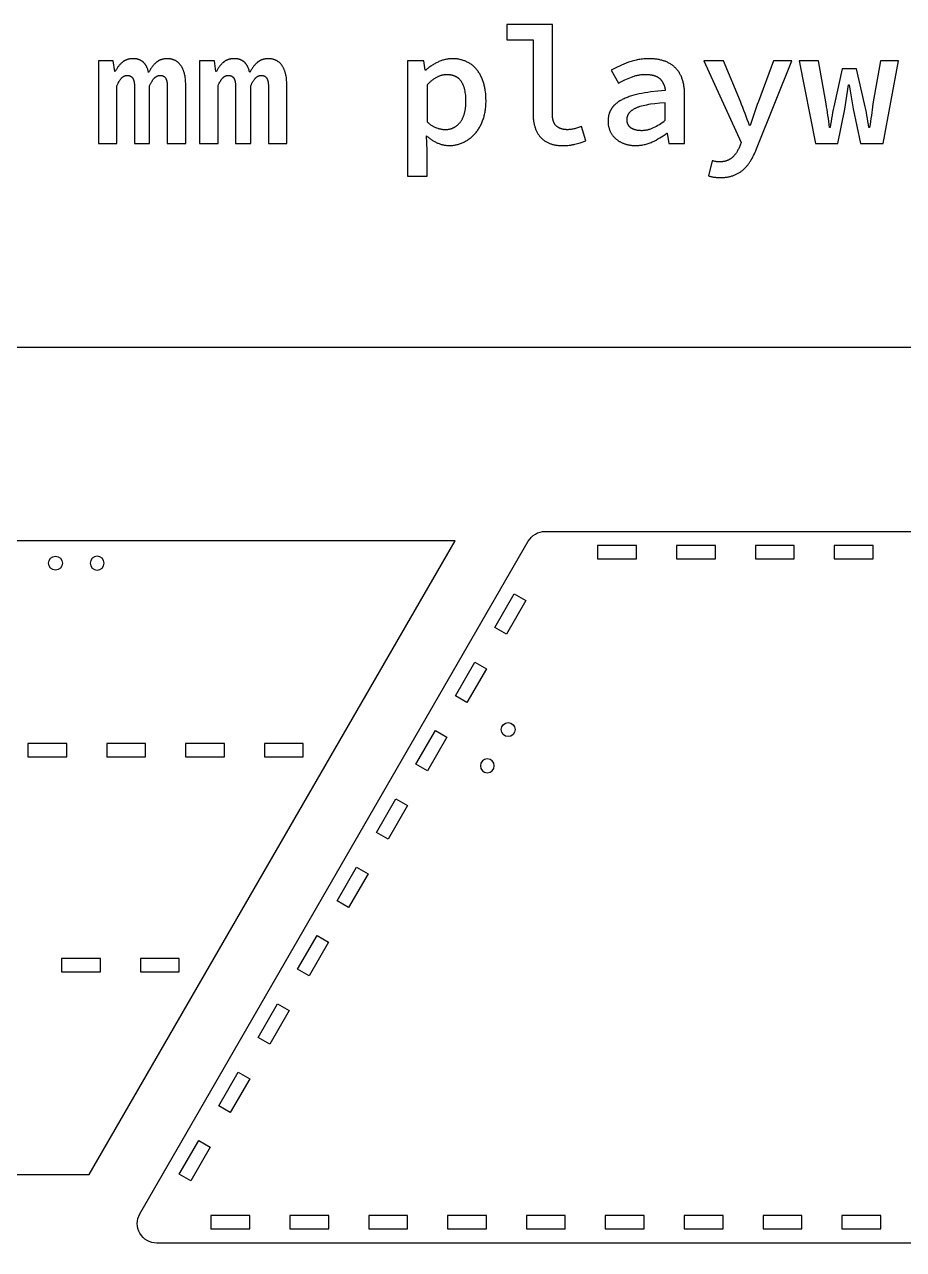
# Model space of a CAD drawing. Extents: x -364 to 3236, y -471 to 545.
# Drawn here: x 43.6 to 359.7, y 104.7 to 545.1 of the extents above; entities that cross this region are included whole.
import ezdxf

# ---------------------------------------------------------------- set-up
doc = ezdxf.new("R2010")
doc.units = 0
doc.layers.add('CUT', color=7, linetype='CONTINUOUS')
doc.layers.add('LIVELLO_03', color=3, linetype='CONTINUOUS')

msp = doc.modelspace()

# ---------------------------------------------------------------- linework, layer by layer
at = {"layer": 'CUT'}
msp.add_lwpolyline([(376.5, 110.56, -0.267949), (370.43, 107.06), (91.17, 107.06, -0.57735), (85.11, 117.56), (224.74, 359.4, -0.267949), (230.8, 362.9), (510.06, 362.9, -0.57735), (516.13, 352.4)], format="xyb", dxfattribs=at)
for points in [[(198.43, 359.49), (-64.66, 359.49), (-196.21, 131.65), (66.89, 131.65)], [(249.7, 353), (263.69, 353), (263.69, 357.8), (249.7, 357.8)], [(278.07, 353), (292.05, 353), (292.05, 357.8), (278.07, 357.8)], [(306.43, 353), (320.41, 353), (320.41, 357.8), (306.43, 357.8)], [(334.79, 353), (348.77, 353), (348.77, 357.8), (334.79, 357.8)], [(223.87, 338.09), (216.87, 325.98), (212.72, 328.38), (219.71, 340.49)], [(209.68, 313.52), (202.69, 301.41), (198.54, 303.81), (205.53, 315.92)], [(195.5, 288.96), (188.51, 276.85), (184.36, 279.25), (191.35, 291.36)], [(44.79, 281.81), (58.78, 281.81), (58.78, 286.61), (44.79, 286.61)], [(73.16, 281.81), (87.14, 281.81), (87.14, 286.61), (73.16, 286.61)], [(101.52, 281.81), (115.5, 281.81), (115.5, 286.61), (101.52, 286.61)], [(129.88, 281.81), (143.86, 281.81), (143.86, 286.61), (129.88, 286.61)], [(181.32, 264.4), (174.33, 252.29), (170.17, 254.69), (177.16, 266.8)], [(167.14, 239.83), (160.15, 227.73), (155.99, 230.13), (162.98, 242.23)], [(152.96, 215.27), (145.97, 203.16), (141.81, 205.56), (148.8, 217.67)], [(56.9, 204.53), (70.88, 204.53), (70.88, 209.33), (56.9, 209.33)], [(85.26, 204.53), (99.24, 204.53), (99.24, 209.33), (85.26, 209.33)], [(138.78, 190.71), (131.79, 178.6), (127.63, 181), (134.62, 193.11)], [(124.6, 166.15), (117.61, 154.04), (113.45, 156.44), (120.44, 168.55)], [(110.42, 141.58), (103.42, 129.48), (99.27, 131.88), (106.26, 143.98)], [(110.65, 112.16), (124.63, 112.16), (124.63, 116.96), (110.65, 116.96)], [(139.01, 112.16), (153, 112.16), (153, 116.96), (139.01, 116.96)], [(167.38, 112.16), (181.36, 112.16), (181.36, 116.96), (167.38, 116.96)], [(195.74, 112.16), (209.72, 112.16), (209.72, 116.96), (195.74, 116.96)], [(224.1, 112.16), (238.08, 112.16), (238.08, 116.96), (224.1, 116.96)], [(252.46, 112.16), (266.45, 112.16), (266.45, 116.96), (252.46, 116.96)], [(280.83, 112.16), (294.81, 112.16), (294.81, 116.96), (280.83, 116.96)], [(309.19, 112.16), (323.17, 112.16), (323.17, 116.96), (309.19, 116.96)], [(337.55, 112.16), (351.53, 112.16), (351.53, 116.96), (337.55, 116.96)]]:
    msp.add_lwpolyline(points, close=True, dxfattribs=at)
for centre in [(54.76, 351.49), (217.51, 291.65)]:
    msp.add_circle(centre, 2.5, dxfattribs=at)
at = {"layer": 'CUT', "extrusion": (0, 0, -1)}
for centre in [(-69.76, 351.47), (-210.03, 278.65)]:
    msp.add_circle(centre, 2.5, dxfattribs=at)
at = {"layer": 'LIVELLO_03'}
for points in [[(233.44, 512.84), (233.44, 545.14), (217.08, 545.14), (217.08, 539.63), (226.47, 539.63), (226.47, 513.2), (226.48, 512.52), (226.51, 511.86), (226.57, 511.22), (226.6, 510.91), (226.64, 510.6), (226.68, 510.3), (226.73, 510), (226.79, 509.71), (226.85, 509.42), (226.91, 509.13), (226.98, 508.85), (227.06, 508.58), (227.14, 508.31), (227.22, 508.04), (227.32, 507.79), (227.41, 507.53), (227.51, 507.28), (227.62, 507.03), (227.73, 506.79), (227.85, 506.56), (227.97, 506.33), (228.1, 506.1), (228.23, 505.88), (228.37, 505.67), (228.51, 505.45), (228.66, 505.25), (228.82, 505.05), (228.97, 504.85), (229.14, 504.66), (229.31, 504.47), (229.48, 504.29), (229.66, 504.12), (229.85, 503.95), (230.04, 503.78), (230.23, 503.63), (230.43, 503.48), (230.64, 503.33), (230.84, 503.19), (231.06, 503.06), (231.28, 502.93), (231.51, 502.81), (231.74, 502.7), (231.97, 502.59), (232.21, 502.48), (232.46, 502.39), (232.71, 502.29), (232.96, 502.21), (233.22, 502.13), (233.49, 502.05), (233.76, 501.99), (234.04, 501.92), (234.32, 501.87), (234.6, 501.82), (234.9, 501.77), (235.19, 501.73), (235.49, 501.7), (235.8, 501.67), (236.11, 501.65), (236.43, 501.64), (236.75, 501.63), (237.08, 501.63), (237.72, 501.64), (238.33, 501.66), (238.93, 501.7), (239.49, 501.75), (240.04, 501.82), (240.3, 501.86), (240.56, 501.9), (240.81, 501.95), (241.06, 502), (241.3, 502.05), (241.53, 502.11), (242.47, 502.37), (243.45, 502.66), (245.5, 503.32), (243.87, 508.48), (243.15, 508.21), (242.8, 508.08), (242.46, 507.97), (242.12, 507.87), (241.79, 507.77), (241.46, 507.69), (241.14, 507.61), (240.82, 507.55), (240.51, 507.49), (240.21, 507.44), (239.91, 507.4), (239.62, 507.37), (239.33, 507.34), (239.05, 507.33), (238.78, 507.32), (238.49, 507.33), (238.35, 507.34), (238.21, 507.34), (238.07, 507.35), (237.94, 507.37), (237.81, 507.38), (237.67, 507.4), (237.54, 507.42), (237.41, 507.45), (237.28, 507.47), (237.16, 507.5), (237.03, 507.53), (236.91, 507.56), (236.79, 507.6), (236.67, 507.64), (236.55, 507.68), (236.43, 507.72), (236.32, 507.76), (236.2, 507.81), (236.09, 507.86), (235.98, 507.91), (235.87, 507.97), (235.76, 508.02), (235.66, 508.08), (235.55, 508.14), (235.45, 508.21), (235.35, 508.28), (235.25, 508.34), (235.15, 508.42), (235.05, 508.49), (234.96, 508.57), (234.91, 508.61), (234.86, 508.65), (234.82, 508.69), (234.77, 508.73), (234.73, 508.77), (234.69, 508.82), (234.64, 508.86), (234.6, 508.91), (234.56, 508.95), (234.52, 509), (234.48, 509.05), (234.44, 509.1), (234.4, 509.15), (234.37, 509.2), (234.33, 509.25), (234.29, 509.3), (234.22, 509.41), (234.16, 509.52), (234.09, 509.63), (234.03, 509.75), (233.98, 509.87), (233.92, 510), (233.87, 510.12), (233.82, 510.26), (233.77, 510.39), (233.73, 510.53), (233.69, 510.67), (233.65, 510.82), (233.62, 510.97), (233.59, 511.12), (233.56, 511.28), (233.54, 511.44), (233.51, 511.6), (233.5, 511.77), (233.48, 511.94), (233.47, 512.11), (233.46, 512.29), (233.45, 512.47)], [(76.23, 528.29), (76.05, 528.29), (75.5, 532.11), (70.23, 532.11), (70.23, 502.35), (76.84, 502.35), (76.84, 523.14), (77.05, 523.6), (77.26, 524.02), (77.47, 524.42), (77.58, 524.6), (77.68, 524.78), (77.79, 524.95), (77.9, 525.11), (78, 525.27), (78.11, 525.42), (78.21, 525.56), (78.32, 525.69), (78.43, 525.81), (78.53, 525.93), (78.59, 525.99), (78.64, 526.04), (78.7, 526.09), (78.75, 526.14), (78.81, 526.19), (78.86, 526.24), (78.92, 526.28), (78.98, 526.33), (79.04, 526.37), (79.1, 526.41), (79.16, 526.45), (79.22, 526.48), (79.28, 526.52), (79.34, 526.55), (79.41, 526.58), (79.47, 526.61), (79.54, 526.64), (79.6, 526.67), (79.67, 526.69), (79.74, 526.71), (79.8, 526.73), (79.87, 526.75), (79.94, 526.77), (80.01, 526.78), (80.08, 526.8), (80.15, 526.81), (80.22, 526.82), (80.3, 526.83), (80.37, 526.83), (80.44, 526.84), (80.52, 526.84), (80.59, 526.84), (80.67, 526.84), (80.75, 526.84), (80.83, 526.83), (80.9, 526.82), (80.98, 526.82), (81.05, 526.81), (81.12, 526.79), (81.19, 526.78), (81.26, 526.76), (81.33, 526.74), (81.39, 526.72), (81.46, 526.7), (81.52, 526.68), (81.59, 526.65), (81.65, 526.62), (81.71, 526.59), (81.77, 526.56), (81.82, 526.53), (81.88, 526.49), (81.94, 526.46), (81.99, 526.42), (82.04, 526.37), (82.09, 526.33), (82.14, 526.29), (82.19, 526.24), (82.24, 526.19), (82.29, 526.14), (82.33, 526.09), (82.38, 526.03), (82.42, 525.97), (82.46, 525.92), (82.5, 525.85), (82.54, 525.79), (82.58, 525.73), (82.62, 525.66), (82.65, 525.59), (82.69, 525.52), (82.72, 525.45), (82.75, 525.38), (82.78, 525.3), (82.81, 525.22), (82.84, 525.14), (82.86, 525.06), (82.89, 524.98), (82.91, 524.89), (82.94, 524.8), (82.96, 524.72), (82.98, 524.62), (83.02, 524.44), (83.05, 524.24), (83.08, 524.04), (83.1, 523.82), (83.12, 523.6), (83.13, 523.38), (83.14, 523.14), (83.14, 522.9), (83.14, 502.35), (88.59, 502.35), (88.59, 523.14), (88.81, 523.6), (89.02, 524.02), (89.13, 524.22), (89.24, 524.42), (89.35, 524.6), (89.46, 524.78), (89.57, 524.95), (89.68, 525.11), (89.79, 525.27), (89.9, 525.42), (90.01, 525.56), (90.12, 525.69), (90.24, 525.81), (90.35, 525.93), (90.41, 525.99), (90.47, 526.04), (90.52, 526.09), (90.58, 526.14), (90.64, 526.19), (90.7, 526.24), (90.76, 526.28), (90.82, 526.33), (90.89, 526.37), (90.95, 526.41), (91.01, 526.45), (91.08, 526.48), (91.14, 526.52), (91.2, 526.55), (91.27, 526.58), (91.34, 526.61), (91.4, 526.64), (91.47, 526.67), (91.54, 526.69), (91.61, 526.71), (91.67, 526.73), (91.74, 526.75), (91.81, 526.77), (91.89, 526.78), (91.96, 526.8), (92.03, 526.81), (92.1, 526.82), (92.17, 526.83), (92.25, 526.83), (92.32, 526.84), (92.4, 526.84), (92.47, 526.84), (92.55, 526.84), (92.63, 526.84), (92.7, 526.83), (92.77, 526.82), (92.85, 526.82), (92.92, 526.81), (92.99, 526.79), (93.05, 526.78), (93.12, 526.76), (93.19, 526.74), (93.25, 526.72), (93.32, 526.7), (93.38, 526.68), (93.44, 526.65), (93.5, 526.62), (93.56, 526.59), (93.62, 526.56), (93.67, 526.53), (93.73, 526.49), (93.78, 526.46), (93.84, 526.42), (93.89, 526.37), (93.94, 526.33), (93.99, 526.29), (94.03, 526.24), (94.08, 526.19), (94.13, 526.14), (94.17, 526.09), (94.21, 526.03), (94.26, 525.97), (94.3, 525.92), (94.34, 525.85), (94.37, 525.79), (94.41, 525.73), (94.45, 525.66), (94.48, 525.59), (94.51, 525.52), (94.55, 525.45), (94.58, 525.38), (94.61, 525.3), (94.64, 525.22), (94.66, 525.14), (94.69, 525.06), (94.71, 524.98), (94.74, 524.89), (94.76, 524.8), (94.8, 524.62), (94.84, 524.44), (94.87, 524.24), (94.9, 524.04), (94.92, 523.82), (94.94, 523.6), (94.95, 523.38), (94.95, 523.14), (94.96, 522.9), (94.96, 502.35), (101.56, 502.35), (101.56, 523.45), (101.56, 524), (101.54, 524.54), (101.5, 525.06), (101.46, 525.56), (101.39, 526.05), (101.32, 526.52), (101.23, 526.98), (101.18, 527.2), (101.13, 527.42), (101.08, 527.64), (101.02, 527.85), (100.95, 528.06), (100.89, 528.26), (100.82, 528.46), (100.75, 528.65), (100.67, 528.84), (100.59, 529.03), (100.51, 529.21), (100.42, 529.39), (100.33, 529.57), (100.24, 529.74), (100.14, 529.91), (100.04, 530.07), (99.94, 530.23), (99.84, 530.39), (99.73, 530.54), (99.61, 530.68), (99.5, 530.82), (99.38, 530.96), (99.26, 531.09), (99.14, 531.22), (99.01, 531.34), (98.88, 531.46), (98.75, 531.57), (98.62, 531.68), (98.48, 531.78), (98.34, 531.88), (98.2, 531.97), (98.05, 532.06), (97.9, 532.15), (97.75, 532.23), (97.6, 532.3), (97.44, 532.37), (97.28, 532.43), (97.12, 532.49), (96.96, 532.55), (96.79, 532.6), (96.62, 532.65), (96.44, 532.69), (96.27, 532.72), (96.09, 532.75), (95.91, 532.78), (95.72, 532.8), (95.54, 532.82), (95.35, 532.83), (95.15, 532.84), (94.96, 532.84), (94.8, 532.84), (94.65, 532.83), (94.5, 532.83), (94.35, 532.82), (94.2, 532.8), (94.06, 532.79), (93.91, 532.77), (93.77, 532.75), (93.63, 532.73), (93.49, 532.7), (93.35, 532.67), (93.22, 532.64), (93.08, 532.6), (92.95, 532.57), (92.82, 532.53), (92.69, 532.48), (92.56, 532.44), (92.44, 532.39), (92.32, 532.34), (92.19, 532.28), (92.07, 532.23), (91.96, 532.17), (91.84, 532.1), (91.72, 532.04), (91.61, 531.97), (91.5, 531.9), (91.39, 531.83), (91.28, 531.75), (91.17, 531.67), (91.07, 531.59), (90.97, 531.5), (90.87, 531.42), (90.67, 531.23), (90.47, 531.05), (90.28, 530.86), (90.1, 530.66), (89.92, 530.46), (89.74, 530.25), (89.57, 530.04), (89.4, 529.82), (89.24, 529.59), (89.08, 529.36), (88.93, 529.13), (88.78, 528.89), (88.64, 528.64), (88.5, 528.39), (88.36, 528.13), (88.23, 527.87), (88.16, 528.18), (88.08, 528.47), (88, 528.76), (87.91, 529.03), (87.81, 529.3), (87.71, 529.56), (87.65, 529.68), (87.6, 529.81), (87.54, 529.93), (87.48, 530.04), (87.42, 530.16), (87.36, 530.27), (87.29, 530.38), (87.23, 530.49), (87.16, 530.6), (87.09, 530.7), (87.02, 530.8), (86.95, 530.9), (86.88, 530.99), (86.8, 531.09), (86.73, 531.18), (86.65, 531.27), (86.57, 531.35), (86.49, 531.44), (86.41, 531.52), (86.32, 531.6), (86.23, 531.67), (86.15, 531.75), (86.06, 531.82), (85.97, 531.89), (85.87, 531.96), (85.78, 532.02), (85.68, 532.08), (85.59, 532.14), (85.49, 532.2), (85.39, 532.25), (85.29, 532.3), (85.18, 532.35), (85.08, 532.4), (84.97, 532.45), (84.86, 532.49), (84.75, 532.53), (84.64, 532.57), (84.53, 532.6), (84.41, 532.63), (84.3, 532.67), (84.18, 532.69), (84.06, 532.72), (83.94, 532.74), (83.81, 532.76), (83.69, 532.78), (83.56, 532.8), (83.44, 532.81), (83.31, 532.82), (83.18, 532.83), (83.04, 532.83), (82.91, 532.84), (82.78, 532.84), (82.46, 532.83), (82.16, 532.82), (82.01, 532.81), (81.86, 532.79), (81.71, 532.78), (81.57, 532.76), (81.43, 532.74), (81.29, 532.71), (81.15, 532.69), (81.02, 532.66), (80.88, 532.62), (80.75, 532.59), (80.62, 532.55), (80.49, 532.51), (80.37, 532.47), (80.25, 532.43), (80.13, 532.38), (80.01, 532.33), (79.89, 532.28), (79.78, 532.22), (79.66, 532.17), (79.55, 532.11), (79.45, 532.04), (79.34, 531.98), (79.23, 531.91), (79.13, 531.84), (79.03, 531.77), (78.93, 531.69), (78.84, 531.62), (78.74, 531.54), (78.56, 531.37), (78.38, 531.2), (78.2, 531.03), (78.03, 530.85), (77.86, 530.66), (77.7, 530.47), (77.53, 530.27), (77.37, 530.07), (77.22, 529.87), (77.07, 529.66), (76.92, 529.44), (76.77, 529.22), (76.63, 529), (76.49, 528.77), (76.36, 528.53)], [(112.59, 528.29), (112.41, 528.29), (111.87, 532.11), (106.59, 532.11), (106.59, 502.35), (113.2, 502.35), (113.2, 523.14), (113.41, 523.6), (113.62, 524.02), (113.84, 524.42), (113.94, 524.6), (114.05, 524.78), (114.15, 524.95), (114.26, 525.11), (114.37, 525.27), (114.47, 525.42), (114.58, 525.56), (114.68, 525.69), (114.79, 525.81), (114.9, 525.93), (114.95, 525.99), (115, 526.04), (115.06, 526.09), (115.11, 526.14), (115.17, 526.19), (115.23, 526.24), (115.28, 526.28), (115.34, 526.33), (115.4, 526.37), (115.46, 526.41), (115.52, 526.45), (115.58, 526.48), (115.65, 526.52), (115.71, 526.55), (115.77, 526.58), (115.84, 526.61), (115.9, 526.64), (115.97, 526.67), (116.03, 526.69), (116.1, 526.71), (116.17, 526.73), (116.23, 526.75), (116.3, 526.77), (116.37, 526.78), (116.44, 526.8), (116.52, 526.81), (116.59, 526.82), (116.66, 526.83), (116.73, 526.83), (116.81, 526.84), (116.88, 526.84), (116.96, 526.84), (117.04, 526.84), (117.11, 526.84), (117.19, 526.83), (117.27, 526.82), (117.34, 526.82), (117.41, 526.81), (117.48, 526.79), (117.55, 526.78), (117.62, 526.76), (117.69, 526.74), (117.76, 526.72), (117.82, 526.7), (117.89, 526.68), (117.95, 526.65), (118.01, 526.62), (118.07, 526.59), (118.13, 526.56), (118.19, 526.53), (118.24, 526.49), (118.3, 526.46), (118.35, 526.42), (118.41, 526.37), (118.46, 526.33), (118.51, 526.29), (118.56, 526.24), (118.61, 526.19), (118.65, 526.14), (118.7, 526.09), (118.74, 526.03), (118.78, 525.97), (118.83, 525.92), (118.87, 525.85), (118.91, 525.79), (118.94, 525.73), (118.98, 525.66), (119.02, 525.59), (119.05, 525.52), (119.08, 525.45), (119.11, 525.38), (119.14, 525.3), (119.17, 525.22), (119.2, 525.14), (119.23, 525.06), (119.25, 524.98), (119.28, 524.89), (119.3, 524.8), (119.32, 524.72), (119.34, 524.62), (119.38, 524.44), (119.41, 524.24), (119.44, 524.04), (119.46, 523.82), (119.48, 523.6), (119.49, 523.38), (119.5, 523.14), (119.5, 522.9), (119.5, 502.35), (124.96, 502.35), (124.96, 523.14), (125.17, 523.6), (125.39, 524.02), (125.49, 524.22), (125.6, 524.42), (125.71, 524.6), (125.82, 524.78), (125.93, 524.95), (126.04, 525.11), (126.15, 525.27), (126.26, 525.42), (126.38, 525.56), (126.49, 525.69), (126.6, 525.81), (126.71, 525.93), (126.77, 525.99), (126.83, 526.04), (126.89, 526.09), (126.95, 526.14), (127.01, 526.19), (127.07, 526.24), (127.13, 526.28), (127.19, 526.33), (127.25, 526.37), (127.31, 526.41), (127.38, 526.45), (127.44, 526.48), (127.5, 526.52), (127.57, 526.55), (127.63, 526.58), (127.7, 526.61), (127.77, 526.64), (127.83, 526.67), (127.9, 526.69), (127.97, 526.71), (128.04, 526.73), (128.11, 526.75), (128.18, 526.77), (128.25, 526.78), (128.32, 526.8), (128.39, 526.81), (128.46, 526.82), (128.54, 526.83), (128.61, 526.83), (128.69, 526.84), (128.76, 526.84), (128.84, 526.84), (128.91, 526.84), (128.99, 526.84), (129.06, 526.83), (129.14, 526.82), (129.21, 526.82), (129.28, 526.81), (129.35, 526.79), (129.42, 526.78), (129.49, 526.76), (129.55, 526.74), (129.62, 526.72), (129.68, 526.7), (129.74, 526.68), (129.8, 526.65), (129.86, 526.62), (129.92, 526.59), (129.98, 526.56), (130.04, 526.53), (130.09, 526.49), (130.15, 526.46), (130.2, 526.42), (130.25, 526.37), (130.3, 526.33), (130.35, 526.29), (130.4, 526.24), (130.44, 526.19), (130.49, 526.14), (130.53, 526.09), (130.58, 526.03), (130.62, 525.97), (130.66, 525.92), (130.7, 525.85), (130.74, 525.79), (130.77, 525.73), (130.81, 525.66), (130.85, 525.59), (130.88, 525.52), (130.91, 525.45), (130.94, 525.38), (130.97, 525.3), (131, 525.22), (131.03, 525.14), (131.05, 525.06), (131.08, 524.98), (131.1, 524.89), (131.12, 524.8), (131.17, 524.62), (131.2, 524.44), (131.23, 524.24), (131.26, 524.04), (131.28, 523.82), (131.3, 523.6), (131.31, 523.38), (131.32, 523.14), (131.32, 522.9), (131.32, 502.35), (137.93, 502.35), (137.93, 523.45), (137.92, 524), (137.9, 524.54), (137.87, 525.06), (137.82, 525.56), (137.76, 526.05), (137.68, 526.52), (137.6, 526.98), (137.55, 527.2), (137.49, 527.42), (137.44, 527.64), (137.38, 527.85), (137.32, 528.06), (137.25, 528.26), (137.18, 528.46), (137.11, 528.65), (137.03, 528.84), (136.96, 529.03), (136.87, 529.21), (136.79, 529.39), (136.7, 529.57), (136.6, 529.74), (136.51, 529.91), (136.41, 530.07), (136.31, 530.23), (136.2, 530.39), (136.09, 530.54), (135.98, 530.68), (135.86, 530.82), (135.75, 530.96), (135.62, 531.09), (135.5, 531.22), (135.38, 531.34), (135.25, 531.46), (135.12, 531.57), (134.98, 531.68), (134.84, 531.78), (134.7, 531.88), (134.56, 531.97), (134.42, 532.06), (134.27, 532.15), (134.12, 532.23), (133.96, 532.3), (133.81, 532.37), (133.65, 532.43), (133.48, 532.49), (133.32, 532.55), (133.15, 532.6), (132.98, 532.65), (132.81, 532.69), (132.63, 532.72), (132.45, 532.75), (132.27, 532.78), (132.09, 532.8), (131.9, 532.82), (131.71, 532.83), (131.52, 532.84), (131.32, 532.84), (131.17, 532.84), (131.01, 532.83), (130.86, 532.83), (130.71, 532.82), (130.57, 532.8), (130.42, 532.79), (130.28, 532.77), (130.13, 532.75), (129.99, 532.73), (129.85, 532.7), (129.72, 532.67), (129.58, 532.64), (129.45, 532.6), (129.31, 532.57), (129.18, 532.53), (129.06, 532.48), (128.93, 532.44), (128.8, 532.39), (128.68, 532.34), (128.56, 532.28), (128.44, 532.23), (128.32, 532.17), (128.2, 532.1), (128.09, 532.04), (127.97, 531.97), (127.86, 531.9), (127.75, 531.83), (127.64, 531.75), (127.54, 531.67), (127.43, 531.59), (127.33, 531.5), (127.23, 531.42), (127.03, 531.23), (126.84, 531.05), (126.65, 530.86), (126.46, 530.66), (126.28, 530.46), (126.11, 530.25), (125.93, 530.04), (125.77, 529.82), (125.61, 529.59), (125.45, 529.36), (125.29, 529.13), (125.14, 528.89), (125, 528.64), (124.86, 528.39), (124.72, 528.13), (124.59, 527.87), (124.52, 528.18), (124.44, 528.47), (124.36, 528.76), (124.27, 529.03), (124.17, 529.3), (124.07, 529.56), (124.02, 529.68), (123.96, 529.81), (123.9, 529.93), (123.84, 530.04), (123.78, 530.16), (123.72, 530.27), (123.66, 530.38), (123.59, 530.49), (123.53, 530.6), (123.46, 530.7), (123.39, 530.8), (123.31, 530.9), (123.24, 530.99), (123.17, 531.09), (123.09, 531.18), (123.01, 531.27), (122.93, 531.35), (122.85, 531.44), (122.77, 531.52), (122.68, 531.6), (122.6, 531.67), (122.51, 531.75), (122.42, 531.82), (122.33, 531.89), (122.24, 531.96), (122.14, 532.02), (122.05, 532.08), (121.95, 532.14), (121.85, 532.2), (121.75, 532.25), (121.65, 532.3), (121.55, 532.35), (121.44, 532.4), (121.33, 532.45), (121.23, 532.49), (121.12, 532.53), (121, 532.57), (120.89, 532.6), (120.78, 532.63), (120.66, 532.67), (120.54, 532.69), (120.42, 532.72), (120.3, 532.74), (120.18, 532.76), (120.05, 532.78), (119.93, 532.8), (119.8, 532.81), (119.67, 532.82), (119.54, 532.83), (119.41, 532.83), (119.27, 532.84), (119.14, 532.84), (118.82, 532.83), (118.52, 532.82), (118.37, 532.81), (118.22, 532.79), (118.08, 532.78), (117.93, 532.76), (117.79, 532.74), (117.65, 532.71), (117.51, 532.69), (117.38, 532.66), (117.25, 532.62), (117.11, 532.59), (116.99, 532.55), (116.86, 532.51), (116.73, 532.47), (116.61, 532.43), (116.49, 532.38), (116.37, 532.33), (116.25, 532.28), (116.14, 532.22), (116.03, 532.17), (115.92, 532.11), (115.81, 532.04), (115.7, 531.98), (115.6, 531.91), (115.5, 531.84), (115.4, 531.77), (115.3, 531.69), (115.2, 531.62), (115.11, 531.54), (114.92, 531.37), (114.74, 531.2), (114.57, 531.03), (114.39, 530.85), (114.22, 530.66), (114.06, 530.47), (113.9, 530.27), (113.74, 530.07), (113.58, 529.87), (113.43, 529.66), (113.28, 529.44), (113.14, 529.22), (113, 529), (112.86, 528.77), (112.72, 528.53)], [(187.87, 528.72), (187.68, 528.72), (187.14, 532.11), (181.38, 532.11), (181.38, 490.6), (188.41, 490.6), (188.41, 499.93), (188.17, 505.14), (188.4, 504.93), (188.63, 504.73), (188.86, 504.53), (189.1, 504.34), (189.34, 504.16), (189.58, 503.98), (189.82, 503.81), (190.07, 503.64), (190.32, 503.48), (190.57, 503.33), (190.83, 503.18), (191.08, 503.04), (191.34, 502.91), (191.61, 502.78), (191.87, 502.65), (192.14, 502.54), (192.41, 502.43), (192.68, 502.32), (192.94, 502.23), (193.21, 502.14), (193.47, 502.06), (193.74, 501.98), (194, 501.92), (194.27, 501.85), (194.53, 501.8), (194.79, 501.76), (195.05, 501.72), (195.31, 501.68), (195.58, 501.66), (195.83, 501.64), (196.09, 501.63), (196.35, 501.63), (196.67, 501.63), (196.98, 501.64), (197.3, 501.67), (197.61, 501.7), (197.93, 501.73), (198.24, 501.78), (198.55, 501.84), (198.86, 501.9), (199.17, 501.97), (199.47, 502.05), (199.78, 502.14), (200.08, 502.24), (200.39, 502.35), (200.69, 502.46), (200.99, 502.59), (201.29, 502.72), (201.59, 502.86), (201.88, 503.01), (202.17, 503.16), (202.45, 503.32), (202.73, 503.49), (203.01, 503.67), (203.28, 503.85), (203.55, 504.04), (203.81, 504.24), (204.07, 504.45), (204.32, 504.66), (204.57, 504.88), (204.82, 505.11), (205.06, 505.35), (205.3, 505.59), (205.53, 505.84), (205.76, 506.1), (205.98, 506.36), (206.2, 506.64), (206.41, 506.92), (206.61, 507.2), (206.81, 507.5), (207.01, 507.8), (207.19, 508.11), (207.37, 508.43), (207.55, 508.76), (207.72, 509.09), (207.88, 509.43), (208.04, 509.78), (208.19, 510.14), (208.33, 510.5), (208.47, 510.87), (208.6, 511.25), (208.73, 511.63), (208.84, 512.02), (208.95, 512.42), (209.05, 512.82), (209.14, 513.24), (209.22, 513.65), (209.29, 514.07), (209.35, 514.5), (209.41, 514.94), (209.46, 515.38), (209.49, 515.83), (209.52, 516.29), (209.55, 516.75), (209.56, 517.21), (209.56, 517.69), (209.55, 518.54), (209.51, 519.37), (209.45, 520.19), (209.36, 520.98), (209.3, 521.36), (209.24, 521.75), (209.18, 522.12), (209.1, 522.5), (209.02, 522.86), (208.94, 523.22), (208.84, 523.58), (208.74, 523.93), (208.64, 524.28), (208.53, 524.62), (208.41, 524.95), (208.29, 525.28), (208.16, 525.6), (208.03, 525.91), (207.89, 526.22), (207.74, 526.52), (207.59, 526.82), (207.44, 527.11), (207.28, 527.39), (207.11, 527.67), (206.94, 527.94), (206.76, 528.21), (206.57, 528.47), (206.38, 528.72), (206.19, 528.96), (205.98, 529.2), (205.78, 529.44), (205.56, 529.66), (205.34, 529.88), (205.12, 530.09), (204.89, 530.29), (204.65, 530.48), (204.41, 530.67), (204.17, 530.85), (203.91, 531.02), (203.65, 531.19), (203.39, 531.35), (203.12, 531.5), (202.84, 531.64), (202.56, 531.78), (202.28, 531.91), (201.98, 532.03), (201.69, 532.14), (201.39, 532.24), (201.08, 532.34), (200.77, 532.43), (200.45, 532.5), (200.13, 532.57), (199.8, 532.64), (199.47, 532.69), (199.14, 532.74), (198.8, 532.77), (198.45, 532.8), (198.1, 532.82), (197.74, 532.84), (197.38, 532.84), (197.06, 532.84), (196.75, 532.82), (196.43, 532.8), (196.11, 532.77), (195.79, 532.72), (195.48, 532.67), (195.16, 532.61), (194.84, 532.54), (194.53, 532.47), (194.21, 532.38), (193.9, 532.28), (193.58, 532.17), (193.26, 532.06), (192.95, 531.93), (192.64, 531.8), (192.32, 531.66), (191.7, 531.35), (191.4, 531.19), (191.1, 531.03), (190.8, 530.86), (190.52, 530.69), (190.23, 530.51), (189.95, 530.33), (189.67, 530.15), (189.4, 529.96), (189.13, 529.76), (188.87, 529.56), (188.61, 529.36), (188.36, 529.15), (188.11, 528.94)], [(253.44, 510.35), (253.44, 510.11), (253.45, 509.88), (253.47, 509.64), (253.49, 509.41), (253.51, 509.18), (253.54, 508.95), (253.58, 508.72), (253.62, 508.5), (253.67, 508.28), (253.73, 508.06), (253.79, 507.85), (253.85, 507.63), (253.92, 507.42), (254, 507.22), (254.08, 507.01), (254.17, 506.81), (254.26, 506.61), (254.36, 506.42), (254.46, 506.22), (254.57, 506.03), (254.68, 505.85), (254.8, 505.67), (254.92, 505.49), (255.05, 505.32), (255.18, 505.15), (255.31, 504.98), (255.46, 504.82), (255.6, 504.66), (255.75, 504.5), (255.91, 504.35), (256.07, 504.2), (256.23, 504.05), (256.4, 503.91), (256.57, 503.77), (256.75, 503.64), (256.93, 503.51), (257.11, 503.38), (257.3, 503.26), (257.49, 503.14), (257.68, 503.03), (257.88, 502.92), (258.09, 502.81), (258.29, 502.71), (258.5, 502.61), (258.72, 502.52), (258.93, 502.43), (259.16, 502.35), (259.38, 502.26), (259.61, 502.19), (259.84, 502.11), (260.08, 502.05), (260.31, 501.99), (260.55, 501.93), (260.8, 501.88), (261.04, 501.83), (261.29, 501.79), (261.54, 501.75), (261.8, 501.72), (262.05, 501.69), (262.31, 501.67), (262.58, 501.65), (262.84, 501.64), (263.11, 501.63), (263.38, 501.63), (263.76, 501.63), (264.14, 501.65), (264.51, 501.67), (264.89, 501.71), (265.26, 501.75), (265.63, 501.81), (266, 501.88), (266.37, 501.95), (266.74, 502.04), (267.11, 502.14), (267.48, 502.24), (267.84, 502.36), (268.21, 502.49), (268.57, 502.63), (268.93, 502.77), (269.29, 502.93), (270, 503.26), (270.7, 503.61), (271.38, 503.98), (272.04, 504.36), (272.69, 504.76), (273.32, 505.17), (273.93, 505.61), (274.53, 506.05), (274.71, 506.05), (275.26, 502.35), (280.96, 502.35), (280.96, 519.99), (280.94, 520.76), (280.93, 521.14), (280.91, 521.51), (280.88, 521.87), (280.84, 522.23), (280.8, 522.58), (280.75, 522.93), (280.7, 523.27), (280.64, 523.61), (280.57, 523.94), (280.5, 524.26), (280.42, 524.58), (280.33, 524.89), (280.24, 525.2), (280.14, 525.5), (280.03, 525.79), (279.92, 526.08), (279.8, 526.37), (279.68, 526.65), (279.55, 526.92), (279.41, 527.19), (279.27, 527.45), (279.12, 527.7), (278.96, 527.95), (278.8, 528.19), (278.63, 528.43), (278.45, 528.67), (278.27, 528.89), (278.08, 529.11), (277.89, 529.33), (277.68, 529.54), (277.48, 529.74), (277.26, 529.94), (277.04, 530.13), (276.82, 530.31), (276.59, 530.49), (276.35, 530.66), (276.11, 530.82), (275.86, 530.98), (275.61, 531.13), (275.35, 531.28), (275.08, 531.42), (274.81, 531.55), (274.54, 531.68), (274.25, 531.79), (273.96, 531.91), (273.67, 532.01), (273.37, 532.11), (273.06, 532.21), (272.75, 532.29), (272.43, 532.38), (272.11, 532.45), (271.78, 532.52), (271.45, 532.58), (271.1, 532.63), (270.76, 532.68), (270.41, 532.72), (270.05, 532.76), (269.68, 532.79), (269.31, 532.81), (268.94, 532.83), (268.17, 532.84), (267.69, 532.83), (267.22, 532.82), (266.75, 532.8), (266.28, 532.76), (265.81, 532.72), (265.35, 532.66), (264.89, 532.6), (264.43, 532.52), (263.97, 532.44), (263.51, 532.34), (263.06, 532.24), (262.61, 532.12), (262.16, 532), (261.72, 531.87), (261.28, 531.72), (260.84, 531.57), (259.97, 531.24), (259.13, 530.91), (258.31, 530.57), (257.52, 530.22), (256.75, 529.86), (256.01, 529.49), (255.29, 529.11), (254.59, 528.72), (257.14, 524.05), (258.3, 524.67), (259.48, 525.24), (260.68, 525.77), (261.9, 526.26), (262.2, 526.38), (262.51, 526.48), (262.82, 526.58), (263.13, 526.67), (263.44, 526.76), (263.75, 526.84), (264.06, 526.91), (264.37, 526.97), (264.69, 527.02), (265, 527.07), (265.31, 527.11), (265.63, 527.14), (265.95, 527.17), (266.26, 527.19), (266.58, 527.2), (266.9, 527.2), (267.34, 527.2), (267.77, 527.18), (268.19, 527.15), (268.39, 527.13), (268.59, 527.1), (268.78, 527.07), (268.97, 527.04), (269.16, 527.01), (269.34, 526.97), (269.52, 526.93), (269.7, 526.89), (269.87, 526.84), (270.03, 526.79), (270.2, 526.74), (270.35, 526.69), (270.51, 526.63), (270.66, 526.56), (270.81, 526.5), (270.95, 526.43), (271.09, 526.36), (271.23, 526.28), (271.36, 526.2), (271.49, 526.12), (271.61, 526.04), (271.73, 525.95), (271.84, 525.86), (271.96, 525.77), (272.06, 525.67), (272.17, 525.57), (272.27, 525.46), (272.37, 525.36), (272.46, 525.25), (272.56, 525.14), (272.64, 525.03), (272.73, 524.92), (272.82, 524.81), (272.9, 524.69), (272.97, 524.57), (273.05, 524.46), (273.12, 524.33), (273.19, 524.21), (273.26, 524.09), (273.32, 523.96), (273.38, 523.83), (273.44, 523.7), (273.5, 523.57), (273.55, 523.44), (273.6, 523.3), (273.65, 523.17), (273.69, 523.03), (273.73, 522.89), (273.77, 522.75), (273.81, 522.6), (273.84, 522.46), (273.87, 522.31), (273.89, 522.16), (273.92, 522.01), (273.94, 521.85), (273.96, 521.7), (273.97, 521.54), (273.99, 521.39), (271.33, 521.17), (268.88, 520.9), (267.73, 520.74), (266.64, 520.57), (265.59, 520.38), (264.59, 520.17), (263.65, 519.95), (262.74, 519.72), (261.88, 519.47), (261.06, 519.2), (260.67, 519.07), (260.29, 518.92), (259.92, 518.78), (259.56, 518.63), (259.21, 518.47), (258.87, 518.32), (258.55, 518.16), (258.23, 517.99), (257.92, 517.82), (257.63, 517.65), (257.34, 517.47), (257.07, 517.29), (256.81, 517.1), (256.55, 516.91), (256.31, 516.71), (256.08, 516.51), (255.86, 516.31), (255.75, 516.2), (255.64, 516.1), (255.54, 515.99), (255.44, 515.89), (255.35, 515.78), (255.25, 515.67), (255.16, 515.56), (255.07, 515.44), (254.99, 515.33), (254.9, 515.22), (254.82, 515.1), (254.74, 514.99), (254.67, 514.87), (254.59, 514.75), (254.52, 514.63), (254.45, 514.51), (254.39, 514.39), (254.32, 514.26), (254.26, 514.14), (254.2, 514.01), (254.14, 513.89), (254.09, 513.76), (254.04, 513.63), (253.99, 513.5), (253.94, 513.37), (253.89, 513.24), (253.85, 513.1), (253.81, 512.97), (253.77, 512.83), (253.73, 512.7), (253.66, 512.42), (253.6, 512.14), (253.55, 511.85), (253.51, 511.56), (253.48, 511.27), (253.46, 510.97), (253.45, 510.66)], [(188.41, 510.11), (188.62, 509.93), (188.82, 509.75), (189.03, 509.58), (189.24, 509.41), (189.44, 509.25), (189.65, 509.1), (189.86, 508.96), (190.07, 508.82), (190.28, 508.7), (190.49, 508.57), (190.7, 508.46), (190.92, 508.35), (191.13, 508.25), (191.34, 508.16), (191.56, 508.07), (191.78, 507.99), (192.2, 507.85), (192.41, 507.79), (192.62, 507.73), (192.82, 507.67), (193.02, 507.62), (193.22, 507.58), (193.42, 507.54), (193.61, 507.5), (193.8, 507.47), (193.99, 507.44), (194.18, 507.42), (194.36, 507.41), (194.54, 507.39), (194.72, 507.39), (194.9, 507.39), (195.1, 507.39), (195.29, 507.4), (195.49, 507.41), (195.68, 507.43), (195.87, 507.45), (196.06, 507.48), (196.25, 507.51), (196.43, 507.55), (196.62, 507.59), (196.8, 507.64), (196.98, 507.69), (197.15, 507.75), (197.33, 507.81), (197.5, 507.88), (197.67, 507.95), (197.84, 508.03), (198, 508.11), (198.16, 508.2), (198.33, 508.29), (198.49, 508.39), (198.64, 508.49), (198.8, 508.6), (198.95, 508.72), (199.1, 508.83), (199.25, 508.96), (199.4, 509.09), (199.54, 509.22), (199.68, 509.36), (199.82, 509.5), (199.96, 509.65), (200.1, 509.8), (200.23, 509.96), (200.36, 510.12), (200.49, 510.29), (200.61, 510.47), (200.73, 510.64), (200.84, 510.83), (200.95, 511.02), (201.06, 511.21), (201.16, 511.41), (201.26, 511.61), (201.35, 511.82), (201.44, 512.03), (201.52, 512.25), (201.6, 512.47), (201.68, 512.7), (201.75, 512.93), (201.82, 513.17), (201.88, 513.41), (201.94, 513.65), (202, 513.91), (202.05, 514.16), (202.1, 514.42), (202.14, 514.69), (202.22, 515.24), (202.28, 515.81), (202.32, 516.39), (202.34, 517), (202.35, 517.63), (202.34, 518.18), (202.33, 518.72), (202.29, 519.24), (202.25, 519.75), (202.19, 520.24), (202.12, 520.71), (202.04, 521.17), (201.94, 521.61), (201.89, 521.83), (201.83, 522.04), (201.77, 522.25), (201.71, 522.45), (201.65, 522.65), (201.58, 522.85), (201.51, 523.04), (201.43, 523.23), (201.35, 523.41), (201.27, 523.6), (201.19, 523.77), (201.1, 523.94), (201.01, 524.11), (200.91, 524.28), (200.82, 524.44), (200.71, 524.6), (200.61, 524.75), (200.5, 524.9), (200.39, 525.04), (200.27, 525.18), (200.15, 525.31), (200.03, 525.44), (199.9, 525.57), (199.84, 525.63), (199.77, 525.68), (199.7, 525.74), (199.64, 525.8), (199.57, 525.85), (199.5, 525.91), (199.43, 525.96), (199.35, 526.01), (199.28, 526.06), (199.21, 526.11), (199.05, 526.21), (198.9, 526.3), (198.74, 526.38), (198.58, 526.46), (198.41, 526.54), (198.24, 526.61), (198.07, 526.67), (197.89, 526.73), (197.71, 526.79), (197.52, 526.84), (197.33, 526.89), (197.14, 526.93), (196.94, 526.96), (196.74, 526.99), (196.53, 527.02), (196.32, 527.04), (196.11, 527.06), (195.89, 527.07), (195.67, 527.08), (195.44, 527.08), (195.23, 527.08), (195.02, 527.07), (194.8, 527.05), (194.59, 527.03), (194.38, 527), (194.16, 526.96), (193.95, 526.92), (193.73, 526.87), (193.51, 526.81), (193.3, 526.75), (193.08, 526.68), (192.86, 526.6), (192.64, 526.52), (192.43, 526.43), (192.21, 526.34), (191.99, 526.23), (191.77, 526.12), (191.55, 526.01), (191.33, 525.88), (191.1, 525.75), (190.88, 525.6), (190.66, 525.45), (190.44, 525.29), (190.21, 525.13), (189.99, 524.95), (189.77, 524.77), (189.54, 524.58), (189.32, 524.38), (189.09, 524.17), (188.87, 523.96), (188.41, 523.51)], [(260.17, 510.9), (260.17, 510.78), (260.18, 510.65), (260.18, 510.53), (260.19, 510.42), (260.21, 510.3), (260.22, 510.19), (260.24, 510.08), (260.27, 509.97), (260.29, 509.86), (260.32, 509.76), (260.35, 509.65), (260.39, 509.55), (260.42, 509.46), (260.46, 509.36), (260.49, 509.31), (260.51, 509.27), (260.53, 509.22), (260.56, 509.17), (260.58, 509.13), (260.61, 509.08), (260.63, 509.04), (260.66, 509), (260.69, 508.95), (260.71, 508.91), (260.74, 508.87), (260.77, 508.83), (260.8, 508.79), (260.83, 508.75), (260.87, 508.71), (260.9, 508.67), (260.93, 508.63), (260.97, 508.59), (261, 508.55), (261.04, 508.51), (261.08, 508.48), (261.11, 508.44), (261.19, 508.37), (261.27, 508.3), (261.35, 508.24), (261.44, 508.17), (261.53, 508.11), (261.62, 508.05), (261.71, 507.99), (261.81, 507.94), (261.91, 507.88), (262.01, 507.83), (262.11, 507.78), (262.21, 507.73), (262.32, 507.68), (262.42, 507.64), (262.53, 507.59), (262.64, 507.55), (262.75, 507.51), (262.86, 507.47), (262.97, 507.44), (263.09, 507.4), (263.2, 507.37), (263.43, 507.31), (263.67, 507.26), (263.92, 507.21), (264.17, 507.17), (264.42, 507.14), (264.69, 507.11), (264.95, 507.1), (265.22, 507.09), (265.5, 507.08), (265.78, 507.09), (266.06, 507.1), (266.34, 507.12), (266.61, 507.14), (266.89, 507.18), (267.16, 507.22), (267.44, 507.27), (267.71, 507.33), (267.98, 507.4), (268.25, 507.47), (268.51, 507.55), (268.78, 507.64), (269.05, 507.74), (269.31, 507.85), (269.57, 507.96), (269.84, 508.08), (270.36, 508.34), (270.88, 508.62), (271.4, 508.92), (271.92, 509.24), (272.44, 509.58), (272.96, 509.94), (273.47, 510.32), (273.99, 510.72), (273.99, 517.02), (272.07, 516.86), (270.32, 516.67), (268.74, 516.45), (268.01, 516.33), (267.32, 516.2), (266.67, 516.07), (266.06, 515.93), (265.47, 515.78), (264.93, 515.62), (264.41, 515.45), (264.17, 515.37), (263.93, 515.28), (263.71, 515.19), (263.49, 515.09), (263.28, 515), (263.08, 514.9), (262.88, 514.8), (262.7, 514.7), (262.52, 514.6), (262.35, 514.49), (262.18, 514.39), (262.02, 514.28), (261.87, 514.17), (261.73, 514.06), (261.59, 513.95), (261.46, 513.83), (261.4, 513.77), (261.34, 513.72), (261.28, 513.66), (261.23, 513.6), (261.17, 513.54), (261.12, 513.48), (261.07, 513.42), (261.02, 513.36), (260.97, 513.3), (260.92, 513.24), (260.88, 513.17), (260.84, 513.11), (260.79, 513.05), (260.76, 512.99), (260.72, 512.92), (260.68, 512.86), (260.64, 512.79), (260.61, 512.73), (260.58, 512.66), (260.54, 512.6), (260.51, 512.53), (260.48, 512.47), (260.46, 512.4), (260.43, 512.33), (260.4, 512.26), (260.38, 512.2), (260.36, 512.13), (260.34, 512.06), (260.32, 511.99), (260.3, 511.92), (260.28, 511.85), (260.26, 511.78), (260.25, 511.71), (260.23, 511.64), (260.22, 511.57), (260.21, 511.49), (260.2, 511.42), (260.19, 511.35), (260.19, 511.27), (260.18, 511.2), (260.17, 511.13), (260.17, 511.05)], [(-363.58, -471), (836.42, -471), (836.42, 429), (-363.58, 429)]]:
    msp.add_lwpolyline(points, close=True, dxfattribs=at)
for points in [[(290.9, 496.17), (289.56, 490.72), (289.78, 490.65), (290, 490.58), (290.23, 490.51), (290.47, 490.45), (290.72, 490.4), (290.97, 490.35), (291.23, 490.3), (291.5, 490.26), (291.78, 490.23), (292.06, 490.2), (292.34, 490.17), (292.62, 490.15), (293.21, 490.12), (293.81, 490.11), (294.14, 490.12), (294.46, 490.12), (294.78, 490.14), (295.1, 490.16), (295.41, 490.19), (295.72, 490.22), (296.02, 490.26), (296.32, 490.3), (296.61, 490.35), (296.9, 490.41), (297.19, 490.47), (297.46, 490.54), (297.74, 490.61), (298.01, 490.69), (298.27, 490.78), (298.53, 490.87), (298.79, 490.97), (299.04, 491.07), (299.29, 491.18), (299.53, 491.29), (299.77, 491.41), (300.01, 491.53), (300.24, 491.66), (300.47, 491.79), (300.7, 491.93), (300.92, 492.08), (301.14, 492.23), (301.35, 492.38), (301.56, 492.54), (301.77, 492.71), (301.97, 492.88), (302.17, 493.05), (302.36, 493.23), (302.56, 493.42), (302.75, 493.61), (302.93, 493.8), (303.12, 494), (303.3, 494.2), (303.47, 494.41), (303.65, 494.62), (303.82, 494.84), (303.98, 495.06), (304.15, 495.28), (304.31, 495.51), (304.47, 495.75), (304.63, 495.99), (304.93, 496.48), (305.22, 496.98), (305.5, 497.51), (305.78, 498.05), (306.06, 498.61), (306.32, 499.19), (306.58, 499.78), (306.83, 500.39), (307.08, 501.02), (319.5, 532.11), (312.9, 532.11), (307.5, 517.51, 0.006224), (304.53, 508.78), (304.29, 508.78, 0.009138), (301.02, 517.51), (294.9, 532.11), (287.93, 532.11), (301.26, 502.72), (300.53, 500.84), (300.42, 500.56), (300.29, 500.29), (300.16, 500.03), (300.03, 499.77), (299.89, 499.52), (299.74, 499.27), (299.59, 499.03), (299.43, 498.8), (299.26, 498.58), (299.09, 498.36), (298.91, 498.14), (298.73, 497.94), (298.54, 497.74), (298.34, 497.54), (298.14, 497.35), (297.93, 497.17), (297.82, 497.09), (297.71, 497), (297.6, 496.92), (297.48, 496.84), (297.37, 496.76), (297.25, 496.69), (297.13, 496.62), (297.01, 496.55), (296.88, 496.48), (296.75, 496.42), (296.62, 496.36), (296.49, 496.31), (296.36, 496.25), (296.22, 496.2), (296.08, 496.15), (295.94, 496.1), (295.8, 496.06), (295.65, 496.02), (295.51, 495.98), (295.36, 495.95), (295.2, 495.92), (295.05, 495.89), (294.89, 495.86), (294.73, 495.84), (294.57, 495.82), (294.41, 495.8), (294.24, 495.78), (294.08, 495.77), (293.73, 495.75), (293.38, 495.75), (293.22, 495.75), (293.05, 495.76), (292.89, 495.77), (292.73, 495.78), (292.57, 495.8), (292.42, 495.82), (292.26, 495.84), (292.11, 495.87), (291.81, 495.93), (291.5, 496.01), (291.2, 496.09)], [(331.87, 516.66), (329.14, 532.11), (322.17, 532.11), (327.99, 502.35), (336.05, 502.35), (338.53, 514.72), (339.87, 523.45), (340.11, 523.45), (341.56, 514.78), (344.17, 502.35), (352.41, 502.35), (357.93, 532.11), (351.44, 532.11), (348.71, 516.66, -0.005967), (347.5, 508.11), (347.26, 508.11, 0.014983), (345.68, 516.66), (342.78, 529.2), (337.62, 529.2), (334.84, 516.66, 0.021847), (333.32, 508.11), (333.08, 508.11, 0.007939)]]:
    msp.add_lwpolyline(points, format="xyb", close=True, dxfattribs=at)

doc.saveas('drawing.dxf')
